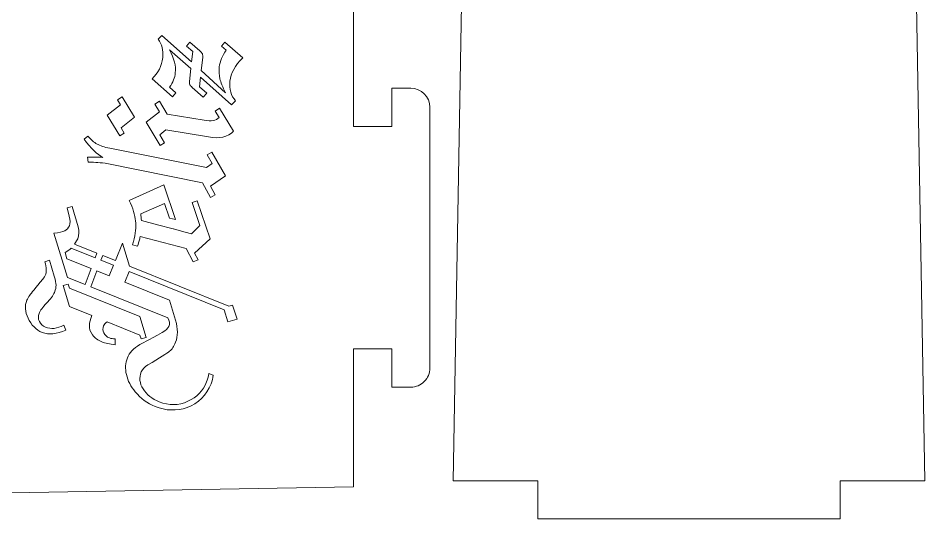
# Model space of a CAD drawing. Header units: millimetres. Extents: x -354 to 354, y -354 to 354.
# Drawn here: x 206.5 to 349, y -353.5 to -274.8 of the extents above; entities that cross this region are included whole.
import ezdxf

# ---------------------------------------------------------------- set-up
doc = ezdxf.new("R2010")
doc.units = ezdxf.units.MM
doc.header["$MEASUREMENT"] = 0
doc.layers.add('Camada 1', color=7, linetype='Continuous')

msp = doc.modelspace()

# ---------------------------------------------------------------- linework, layer by layer
at = {"layer": 'Camada 1', "color": 250, "lineweight": 20}
for points, knots in [([(349.0378, -347.5092), (349.0378, -347.5092), (345.7212, -158.7841), (345.7212, -158.7841), (345.7212, -158.7841), (345.7212, -158.7841), (335.7212, -158.7841), (335.7212, -158.7841), (335.7212, -158.7841), (335.7212, -158.7841), (335.7212, -151.9841), (335.7212, -151.9841), (335.7212, -151.9841), (335.7212, -151.9841), (341.6676, -151.9841), (341.6676, -151.9841), (341.6676, -151.9841), (341.267, -149.0064), (338.7257, -146.7842), (335.7212, -146.7842), (335.7212, -146.7842), (335.7212, -146.7842), (288.1918, -146.7842), (288.1918, -146.7842), (288.1918, -146.7842), (285.1873, -146.7842), (282.646, -149.0064), (282.2454, -151.9841), (282.2454, -151.9841), (282.2454, -151.9841), (288.1918, -151.9841), (288.1918, -151.9841), (288.1918, -151.9841), (288.1918, -151.9841), (288.1918, -158.7841), (288.1918, -158.7841), (288.1918, -158.7841), (288.1918, -158.7841), (278.1919, -158.7841), (278.1919, -158.7841), (278.1919, -158.7841), (278.1919, -158.7841), (274.8753, -347.5092), (274.8753, -347.5092), (274.8753, -347.5092), (274.8753, -347.5092), (288.1918, -347.5092), (288.1918, -347.5092), (288.1918, -347.5092), (288.1918, -347.5092), (288.1918, -353.5092), (288.1918, -353.5092), (288.1918, -353.5092), (288.1918, -353.5092), (335.7212, -353.5092), (335.7212, -353.5092), (335.7212, -353.5092), (335.7212, -353.5092), (335.7212, -347.5092), (335.7212, -347.5092), (335.7212, -347.5092), (335.7212, -347.5092), (349.0378, -347.5092), (349.0378, -347.5092)], [0, 0, 0, 0, 0.05882353, 0.05882353, 0.05882353, 0.05882353, 0.11764706, 0.11764706, 0.11764706, 0.11764706, 0.17647059, 0.17647059, 0.17647059, 0.17647059, 0.23529412, 0.23529412, 0.23529412, 0.23529412, 0.29411765, 0.29411765, 0.29411765, 0.29411765, 0.35294118, 0.35294118, 0.35294118, 0.35294118, 0.41176471, 0.41176471, 0.41176471, 0.41176471, 0.47058824, 0.47058824, 0.47058824, 0.47058824, 0.52941176, 0.52941176, 0.52941176, 0.52941176, 0.58823529, 0.58823529, 0.58823529, 0.58823529, 0.64705882, 0.64705882, 0.64705882, 0.64705882, 0.70588235, 0.70588235, 0.70588235, 0.70588235, 0.76470588, 0.76470588, 0.76470588, 0.76470588, 0.82352941, 0.82352941, 0.82352941, 0.82352941, 0.88235294, 0.88235294, 0.88235294, 0.88235294, 1, 1, 1, 1]), ([(259.2077, -180.953), (259.2077, -180.953), (70.4419, -177.6357), (70.4419, -177.6357), (70.4419, -177.6357), (70.4419, -177.6357), (70.4419, -202.6357), (70.4419, -202.6357), (70.4419, -202.6357), (70.4419, -202.6357), (64.4419, -202.6357), (64.4419, -202.6357), (64.4419, -202.6357), (64.4419, -202.6357), (64.4419, -237.6357), (64.4419, -237.6357), (64.4419, -237.6357), (64.4419, -237.6357), (70.4419, -237.6357), (70.4419, -237.6357), (70.4419, -237.6357), (70.4419, -237.6357), (70.4419, -291.7999), (70.4419, -291.7999), (70.4419, -291.7999), (70.4419, -291.7999), (64.4419, -291.7999), (64.4419, -291.7999), (64.4419, -291.7999), (64.4419, -291.7999), (64.4419, -326.7999), (64.4419, -326.7999), (64.4419, -326.7999), (64.4419, -326.7999), (70.4419, -326.7999), (70.4419, -326.7999), (70.4419, -326.7999), (70.4419, -326.7999), (70.4419, -351.7999), (70.4419, -351.7999), (70.4419, -351.7999), (70.4419, -351.7999), (259.2077, -348.4826), (259.2077, -348.4826), (259.2077, -348.4826), (259.2077, -348.4826), (259.2077, -326.7999), (259.2077, -326.7999), (259.2077, -326.7999), (259.2077, -326.7999), (265.2077, -326.7999), (265.2077, -326.7999), (265.2077, -326.7999), (265.2077, -326.7999), (265.2077, -332.7999), (265.2077, -332.7999), (265.2077, -332.7999), (265.2077, -332.7999), (268.2077, -332.7999), (268.2077, -332.7999), (268.2077, -332.7999), (269.0033, -332.7999), (269.7664, -332.4838), (270.329, -331.9212), (270.329, -331.9212), (270.8916, -331.3586), (271.2077, -330.5955), (271.2077, -329.7999), (271.2077, -329.7999), (271.2077, -329.7999), (271.2077, -288.7999), (271.2077, -288.7999), (271.2077, -288.7999), (271.2077, -287.143), (269.8645, -285.7999), (268.2077, -285.7999), (268.2077, -285.7999), (268.2077, -285.7999), (265.2077, -285.7999), (265.2077, -285.7999), (265.2077, -285.7999), (265.2077, -285.7999), (265.2077, -291.7999), (265.2077, -291.7999), (265.2077, -291.7999), (265.2077, -291.7999), (259.2077, -291.7999), (259.2077, -291.7999), (259.2077, -291.7999), (259.2077, -291.7999), (259.2077, -237.6357), (259.2077, -237.6357), (259.2077, -237.6357), (259.2077, -237.6357), (265.9077, -237.6357), (265.9077, -237.6357), (265.9077, -237.6357), (265.9077, -237.6357), (265.9077, -243.6357), (265.9077, -243.6357), (265.9077, -243.6357), (265.9077, -243.6357), (268.2077, -243.6357), (268.2077, -243.6357), (268.2077, -243.6357), (269.0033, -243.6357), (269.7664, -243.3197), (270.329, -242.7571), (270.329, -242.7571), (270.8916, -242.1945), (271.2077, -241.4314), (271.2077, -240.6357), (271.2077, -240.6357), (271.2077, -240.6357), (271.2077, -199.6357), (271.2077, -199.6357), (271.2077, -199.6357), (271.2077, -197.9789), (269.8645, -196.6358), (268.2077, -196.6357), (268.2077, -196.6357), (268.2077, -196.6357), (265.9077, -196.6357), (265.9077, -196.6357), (265.9077, -196.6357), (265.9077, -196.6357), (265.9077, -202.6357), (265.9077, -202.6357), (265.9077, -202.6357), (265.9077, -202.6357), (259.2077, -202.6357), (259.2077, -202.6357), (259.2077, -202.6357), (259.2077, -202.6357), (259.2077, -180.953), (259.2077, -180.953)], [0, 0, 0, 0, 0.02857143, 0.02857143, 0.02857143, 0.02857143, 0.05714286, 0.05714286, 0.05714286, 0.05714286, 0.08571429, 0.08571429, 0.08571429, 0.08571429, 0.11428571, 0.11428571, 0.11428571, 0.11428571, 0.14285714, 0.14285714, 0.14285714, 0.14285714, 0.17142857, 0.17142857, 0.17142857, 0.17142857, 0.2, 0.2, 0.2, 0.2, 0.22857143, 0.22857143, 0.22857143, 0.22857143, 0.25714286, 0.25714286, 0.25714286, 0.25714286, 0.28571429, 0.28571429, 0.28571429, 0.28571429, 0.31428571, 0.31428571, 0.31428571, 0.31428571, 0.34285714, 0.34285714, 0.34285714, 0.34285714, 0.37142857, 0.37142857, 0.37142857, 0.37142857, 0.4, 0.4, 0.4, 0.4, 0.42857143, 0.42857143, 0.42857143, 0.42857143, 0.45714286, 0.45714286, 0.45714286, 0.45714286, 0.48571429, 0.48571429, 0.48571429, 0.48571429, 0.51428571, 0.51428571, 0.51428571, 0.51428571, 0.54285714, 0.54285714, 0.54285714, 0.54285714, 0.57142857, 0.57142857, 0.57142857, 0.57142857, 0.6, 0.6, 0.6, 0.6, 0.62857143, 0.62857143, 0.62857143, 0.62857143, 0.65714286, 0.65714286, 0.65714286, 0.65714286, 0.68571429, 0.68571429, 0.68571429, 0.68571429, 0.71428571, 0.71428571, 0.71428571, 0.71428571, 0.74285714, 0.74285714, 0.74285714, 0.74285714, 0.77142857, 0.77142857, 0.77142857, 0.77142857, 0.8, 0.8, 0.8, 0.8, 0.82857143, 0.82857143, 0.82857143, 0.82857143, 0.85714286, 0.85714286, 0.85714286, 0.85714286, 0.88571429, 0.88571429, 0.88571429, 0.88571429, 0.91428571, 0.91428571, 0.91428571, 0.91428571, 0.94285714, 0.94285714, 0.94285714, 0.94285714, 1, 1, 1, 1]), ([(232.9482, -279.2048), (232.9482, -279.2048), (233.4814, -278.5878), (233.4814, -278.5878), (233.4814, -278.5878), (233.4814, -278.5878), (235.0231, -279.9295), (235.0231, -279.9295), (235.0231, -279.9295), (235.2329, -280.1234), (235.3686, -280.2917), (235.4315, -280.4227), (235.4315, -280.4227), (235.4937, -280.5594), (235.51, -280.7385), (235.4856, -280.9665), (235.4856, -280.9665), (235.4856, -280.9665), (235.2641, -283.0361), (235.2641, -283.0361), (235.2641, -283.0361), (235.2641, -283.0361), (239.063, -286.5472), (239.063, -286.5472), (239.063, -286.5472), (238.6184, -285.6185), (238.3258, -284.8717), (238.191, -284.3073), (238.191, -284.3073), (238.0569, -283.7371), (238.0227, -283.1185), (238.0934, -282.4578), (238.0934, -282.4578), (238.1873, -281.5809), (238.5473, -280.703), (239.1723, -279.8356), (239.1723, -279.8356), (239.1723, -279.8356), (238.4477, -279.2022), (238.4477, -279.2022), (238.4477, -279.2022), (238.4477, -279.2022), (238.9828, -278.5676), (238.9828, -278.5676), (238.9828, -278.5676), (238.9828, -278.5676), (241.7723, -281.0127), (241.7723, -281.0127), (241.7723, -281.0127), (240.5625, -282.2609), (239.8993, -283.485), (239.7711, -284.6834), (239.7711, -284.6834), (239.6346, -285.9579), (239.9322, -286.9891), (240.6639, -287.777), (240.6639, -287.777), (240.6639, -287.777), (240.0217, -288.4178), (240.0217, -288.4178), (240.0217, -288.4178), (240.0217, -288.4178), (235.1558, -284.0475), (235.1558, -284.0475), (235.1558, -284.0475), (235.1558, -284.0475), (234.9888, -285.6084), (234.9888, -285.6084), (234.9888, -285.6084), (234.9888, -285.6084), (236.1309, -286.5941), (236.1309, -286.5941), (236.1309, -286.5941), (236.1309, -286.5941), (235.5777, -287.2326), (235.5777, -287.2326), (235.5777, -287.2326), (235.5777, -287.2326), (233.8502, -285.6935), (233.8502, -285.6935), (233.8502, -285.6935), (233.6274, -285.5101), (233.4891, -285.3651), (233.4472, -285.2602), (233.4472, -285.2602), (233.3987, -285.1603), (233.3883, -284.9818), (233.4152, -284.7304), (233.4152, -284.7304), (233.4152, -284.7304), (233.6317, -282.7076), (233.6317, -282.7076), (233.6317, -282.7076), (233.6317, -282.7076), (230.2552, -279.7799), (230.2552, -279.7799), (230.2552, -279.7799), (230.9872, -281.1177), (231.2953, -282.3275), (231.1808, -283.3974), (231.1808, -283.3974), (231.1025, -284.1281), (230.803, -284.8825), (230.2822, -285.6605), (230.2822, -285.6605), (230.2822, -285.6605), (231.283, -286.5304), (231.283, -286.5304), (231.283, -286.5304), (231.283, -286.5304), (230.7323, -287.1456), (230.7323, -287.1456), (230.7323, -287.1456), (230.7323, -287.1456), (227.516, -284.3237), (227.516, -284.3237), (227.516, -284.3237), (228.5005, -283.412), (229.0622, -282.3072), (229.2018, -281.0035), (229.2018, -281.0035), (229.3288, -279.8167), (229.0893, -278.8508), (228.4772, -278.1054), (228.4772, -278.1054), (228.4772, -278.1054), (229.0442, -277.5038), (229.0442, -277.5038), (229.0442, -277.5038), (229.0442, -277.5038), (233.7418, -281.6787), (233.7418, -281.6787), (233.7418, -281.6787), (233.7418, -281.6787), (233.9158, -280.0535), (233.9158, -280.0535), (233.9158, -280.0535), (233.9158, -280.0535), (232.9482, -279.2048), (232.9482, -279.2048)], [0, 0, 0, 0, 0.02777778, 0.02777778, 0.02777778, 0.02777778, 0.05555556, 0.05555556, 0.05555556, 0.05555556, 0.08333333, 0.08333333, 0.08333333, 0.08333333, 0.11111111, 0.11111111, 0.11111111, 0.11111111, 0.13888889, 0.13888889, 0.13888889, 0.13888889, 0.16666667, 0.16666667, 0.16666667, 0.16666667, 0.19444444, 0.19444444, 0.19444444, 0.19444444, 0.22222222, 0.22222222, 0.22222222, 0.22222222, 0.25, 0.25, 0.25, 0.25, 0.27777778, 0.27777778, 0.27777778, 0.27777778, 0.30555556, 0.30555556, 0.30555556, 0.30555556, 0.33333333, 0.33333333, 0.33333333, 0.33333333, 0.36111111, 0.36111111, 0.36111111, 0.36111111, 0.38888889, 0.38888889, 0.38888889, 0.38888889, 0.41666667, 0.41666667, 0.41666667, 0.41666667, 0.44444444, 0.44444444, 0.44444444, 0.44444444, 0.47222222, 0.47222222, 0.47222222, 0.47222222, 0.5, 0.5, 0.5, 0.5, 0.52777778, 0.52777778, 0.52777778, 0.52777778, 0.55555556, 0.55555556, 0.55555556, 0.55555556, 0.58333333, 0.58333333, 0.58333333, 0.58333333, 0.61111111, 0.61111111, 0.61111111, 0.61111111, 0.63888889, 0.63888889, 0.63888889, 0.63888889, 0.66666667, 0.66666667, 0.66666667, 0.66666667, 0.69444444, 0.69444444, 0.69444444, 0.69444444, 0.72222222, 0.72222222, 0.72222222, 0.72222222, 0.75, 0.75, 0.75, 0.75, 0.77777778, 0.77777778, 0.77777778, 0.77777778, 0.80555556, 0.80555556, 0.80555556, 0.80555556, 0.83333333, 0.83333333, 0.83333333, 0.83333333, 0.86111111, 0.86111111, 0.86111111, 0.86111111, 0.88888889, 0.88888889, 0.88888889, 0.88888889, 0.91666667, 0.91666667, 0.91666667, 0.91666667, 0.94444444, 0.94444444, 0.94444444, 0.94444444, 1, 1, 1, 1]), ([(220.4766, -290.061), (220.4766, -290.061), (222.5755, -288.4066), (222.5755, -288.4066), (222.5755, -288.4066), (222.5755, -288.4066), (222.0932, -287.6273), (222.0932, -287.6273), (222.0932, -287.6273), (222.0932, -287.6273), (222.7999, -287.1863), (222.7999, -287.1863), (222.7999, -287.1863), (222.7999, -287.1863), (224.7628, -290.3511), (224.7628, -290.3511), (224.7628, -290.3511), (224.7628, -290.3511), (222.6407, -292.0374), (222.6407, -292.0374), (222.6407, -292.0374), (222.6407, -292.0374), (223.1462, -292.8563), (223.1462, -292.8563), (223.1462, -292.8563), (223.1462, -292.8563), (222.4452, -293.2982), (222.4452, -293.2982), (222.4452, -293.2982), (222.4452, -293.2982), (220.4766, -290.061), (220.4766, -290.061)], [0, 0, 0, 0, 0.11111111, 0.11111111, 0.11111111, 0.11111111, 0.22222222, 0.22222222, 0.22222222, 0.22222222, 0.33333333, 0.33333333, 0.33333333, 0.33333333, 0.44444444, 0.44444444, 0.44444444, 0.44444444, 0.55555556, 0.55555556, 0.55555556, 0.55555556, 0.66666667, 0.66666667, 0.66666667, 0.66666667, 0.77777778, 0.77777778, 0.77777778, 0.77777778, 1, 1, 1, 1]), ([(235.6978, -290.8544), (236.8322, -291.0226), (237.6193, -290.8816), (238.0593, -290.4313), (238.0593, -290.4313), (238.0593, -290.4313), (237.4288, -289.4002), (237.4288, -289.4002), (237.4288, -289.4002), (237.4288, -289.4002), (238.1355, -288.9593), (238.1355, -288.9593), (238.1355, -288.9593), (238.1355, -288.9593), (240.3506, -292.5723), (240.3506, -292.5723), (240.3506, -292.5723), (239.4377, -293.4912), (238.1107, -293.7913), (236.3755, -293.4737), (236.3755, -293.4737), (236.3755, -293.4737), (229.6972, -292.3433), (229.6972, -292.3433), (229.6972, -292.3433), (229.6972, -292.3433), (228.7479, -293.1248), (228.7479, -293.1248), (228.7479, -293.1248), (228.7479, -293.1248), (229.4968, -294.3726), (229.4968, -294.3726), (229.4968, -294.3726), (229.4968, -294.3726), (228.793, -294.7962), (228.793, -294.7962), (228.793, -294.7962), (228.793, -294.7962), (226.5809, -291.1658), (226.5809, -291.1658), (226.5809, -291.1658), (226.5809, -291.1658), (228.6943, -289.496), (228.6943, -289.496), (228.6943, -289.496), (228.6943, -289.496), (227.9743, -288.2888), (227.9743, -288.2888), (227.9743, -288.2888), (227.9743, -288.2888), (228.6723, -287.8643), (228.6723, -287.8643), (228.6723, -287.8643), (228.6723, -287.8643), (229.9238, -289.877), (229.9238, -289.877), (229.9238, -289.877), (229.9238, -289.877), (235.6978, -290.8544), (235.6978, -290.8544)], [0, 0, 0, 0, 0.0625, 0.0625, 0.0625, 0.0625, 0.125, 0.125, 0.125, 0.125, 0.1875, 0.1875, 0.1875, 0.1875, 0.25, 0.25, 0.25, 0.25, 0.3125, 0.3125, 0.3125, 0.3125, 0.375, 0.375, 0.375, 0.375, 0.4375, 0.4375, 0.4375, 0.4375, 0.5, 0.5, 0.5, 0.5, 0.5625, 0.5625, 0.5625, 0.5625, 0.625, 0.625, 0.625, 0.625, 0.6875, 0.6875, 0.6875, 0.6875, 0.75, 0.75, 0.75, 0.75, 0.8125, 0.8125, 0.8125, 0.8125, 0.875, 0.875, 0.875, 0.875, 1, 1, 1, 1]), ([(218.8823, -294.5847), (219.3571, -294.8481), (220.0269, -295.0667), (220.8858, -295.2392), (220.8858, -295.2392), (220.8858, -295.2392), (236.0635, -298.2888), (236.0635, -298.2888), (236.0635, -298.2888), (236.0635, -298.2888), (236.9877, -297.6289), (236.9877, -297.6289), (236.9877, -297.6289), (236.9877, -297.6289), (236.1691, -296.271), (236.1691, -296.271), (236.1691, -296.271), (236.1691, -296.271), (236.9028, -295.8727), (236.9028, -295.8727), (236.9028, -295.8727), (236.9028, -295.8727), (239.0512, -299.5968), (239.0512, -299.5968), (239.0512, -299.5968), (239.0512, -299.5968), (236.7286, -301.1871), (236.7286, -301.1871), (236.7286, -301.1871), (236.7286, -301.1871), (237.4711, -302.5657), (237.4711, -302.5657), (237.4711, -302.5657), (237.4711, -302.5657), (236.7224, -302.979), (236.7224, -302.979), (236.7224, -302.979), (236.7224, -302.979), (235.4445, -300.6832), (235.4445, -300.6832), (235.4445, -300.6832), (235.4445, -300.6832), (220.1457, -297.6093), (220.1457, -297.6093), (220.1457, -297.6093), (219.0573, -297.4745), (218.1637, -297.4149), (217.4522, -297.434), (217.4522, -297.434), (217.4522, -297.434), (217.3826, -296.6463), (217.3826, -296.6463), (217.3826, -296.6463), (218.1621, -296.617), (218.9693, -296.6293), (219.8052, -296.6773), (219.8052, -296.6773), (218.8682, -296.2071), (217.8843, -295.2538), (216.8489, -293.8104), (216.8489, -293.8104), (216.8489, -293.8104), (217.4363, -293.3347), (217.4363, -293.3347), (217.4363, -293.3347), (217.9166, -293.899), (218.4029, -294.3145), (218.8823, -294.5847)], [0, 0, 0, 0, 0.05555556, 0.05555556, 0.05555556, 0.05555556, 0.11111111, 0.11111111, 0.11111111, 0.11111111, 0.16666667, 0.16666667, 0.16666667, 0.16666667, 0.22222222, 0.22222222, 0.22222222, 0.22222222, 0.27777778, 0.27777778, 0.27777778, 0.27777778, 0.33333333, 0.33333333, 0.33333333, 0.33333333, 0.38888889, 0.38888889, 0.38888889, 0.38888889, 0.44444444, 0.44444444, 0.44444444, 0.44444444, 0.5, 0.5, 0.5, 0.5, 0.55555556, 0.55555556, 0.55555556, 0.55555556, 0.61111111, 0.61111111, 0.61111111, 0.61111111, 0.66666667, 0.66666667, 0.66666667, 0.66666667, 0.72222222, 0.72222222, 0.72222222, 0.72222222, 0.77777778, 0.77777778, 0.77777778, 0.77777778, 0.83333333, 0.83333333, 0.83333333, 0.83333333, 0.88888889, 0.88888889, 0.88888889, 0.88888889, 1, 1, 1, 1]), ([(224.9356, -306.6795), (224.8439, -305.7425), (224.5102, -304.6622), (223.9433, -303.4532), (223.9433, -303.4532), (223.9433, -303.4532), (229.3843, -301.0172), (229.3843, -301.0172), (229.3843, -301.0172), (229.3843, -301.0172), (231.2036, -306.4225), (231.2036, -306.4225), (231.2036, -306.4225), (231.2036, -306.4225), (230.2898, -306.2504), (230.2898, -306.2504), (230.2898, -306.2504), (230.2898, -306.2504), (229.4688, -303.905), (229.4688, -303.905), (229.4688, -303.905), (229.4688, -303.905), (225.7507, -305.5577), (225.7507, -305.5577), (225.7507, -305.5577), (225.7957, -305.892), (225.8263, -306.2348), (225.8509, -306.6002), (225.8509, -306.6002), (225.8509, -306.6002), (228.3654, -307.2682), (228.3654, -307.2682), (228.3654, -307.2682), (228.3654, -307.2682), (230.8309, -307.9232), (230.8309, -307.9232), (230.8309, -307.9232), (230.8309, -307.9232), (230.88, -307.9362), (230.88, -307.9362), (230.88, -307.9362), (230.88, -307.9362), (231.7949, -308.1792), (231.7949, -308.1792), (231.7949, -308.1792), (231.7949, -308.1792), (232.7524, -308.4336), (232.7524, -308.4336), (232.7524, -308.4336), (232.7524, -308.4336), (233.7099, -308.688), (233.7099, -308.688), (233.7099, -308.688), (233.7099, -308.688), (235.057, -307.3728), (235.057, -307.3728), (235.057, -307.3728), (235.057, -307.3728), (233.8504, -303.7854), (233.8504, -303.7854), (233.8504, -303.7854), (233.8504, -303.7854), (234.6345, -303.5131), (234.6345, -303.5131), (234.6345, -303.5131), (234.6345, -303.5131), (236.6364, -309.4654), (236.6364, -309.4654), (236.6364, -309.4654), (236.6364, -309.4654), (234.2074, -311.7159), (234.2074, -311.7159), (234.2074, -311.7159), (234.2074, -311.7159), (234.761, -312.7693), (234.761, -312.7693), (234.761, -312.7693), (234.761, -312.7693), (233.9974, -313.1018), (233.9974, -313.1018), (233.9974, -313.1018), (233.9974, -313.1018), (232.8883, -311.0248), (232.8883, -311.0248), (232.8883, -311.0248), (232.8883, -311.0248), (225.6658, -309.1061), (225.6658, -309.1061), (225.6658, -309.1061), (225.6033, -309.3876), (225.5501, -309.6107), (225.5063, -309.7755), (225.5063, -309.7755), (225.458, -309.9574), (225.3639, -310.2426), (225.2241, -310.6313), (225.2241, -310.6313), (225.2241, -310.6313), (224.44, -310.423), (224.44, -310.423), (224.44, -310.423), (224.5223, -310.159), (224.5733, -309.99), (224.5944, -309.9105), (224.5944, -309.9105), (224.916, -308.7001), (225.0316, -307.6236), (224.9356, -306.6795)], [0, 0, 0, 0, 0.03571429, 0.03571429, 0.03571429, 0.03571429, 0.07142857, 0.07142857, 0.07142857, 0.07142857, 0.10714286, 0.10714286, 0.10714286, 0.10714286, 0.14285714, 0.14285714, 0.14285714, 0.14285714, 0.17857143, 0.17857143, 0.17857143, 0.17857143, 0.21428571, 0.21428571, 0.21428571, 0.21428571, 0.25, 0.25, 0.25, 0.25, 0.28571429, 0.28571429, 0.28571429, 0.28571429, 0.32142857, 0.32142857, 0.32142857, 0.32142857, 0.35714286, 0.35714286, 0.35714286, 0.35714286, 0.39285714, 0.39285714, 0.39285714, 0.39285714, 0.42857143, 0.42857143, 0.42857143, 0.42857143, 0.46428571, 0.46428571, 0.46428571, 0.46428571, 0.5, 0.5, 0.5, 0.5, 0.53571429, 0.53571429, 0.53571429, 0.53571429, 0.57142857, 0.57142857, 0.57142857, 0.57142857, 0.60714286, 0.60714286, 0.60714286, 0.60714286, 0.64285714, 0.64285714, 0.64285714, 0.64285714, 0.67857143, 0.67857143, 0.67857143, 0.67857143, 0.71428571, 0.71428571, 0.71428571, 0.71428571, 0.75, 0.75, 0.75, 0.75, 0.78571429, 0.78571429, 0.78571429, 0.78571429, 0.82142857, 0.82142857, 0.82142857, 0.82142857, 0.85714286, 0.85714286, 0.85714286, 0.85714286, 0.89285714, 0.89285714, 0.89285714, 0.89285714, 0.92857143, 0.92857143, 0.92857143, 0.92857143, 1, 1, 1, 1]), ([(212.0975, -308.6043), (212.8827, -308.5278), (213.4421, -308.3983), (213.7897, -308.2278), (213.7897, -308.2278), (214.1298, -308.0605), (214.3795, -307.7872), (214.5289, -307.4164), (214.5289, -307.4164), (214.6718, -307.062), (214.6611, -306.5694), (214.5044, -305.9358), (214.5044, -305.9358), (214.5044, -305.9358), (214.1587, -304.5919), (214.1587, -304.5919), (214.1587, -304.5919), (214.1587, -304.5919), (214.9661, -304.3976), (214.9661, -304.3976), (214.9661, -304.3976), (214.9661, -304.3976), (215.8898, -307.61), (215.8898, -307.61), (215.8898, -307.61), (216.0857, -308.2721), (216.0666, -308.8857), (215.8336, -309.4637), (215.8336, -309.4637), (215.7523, -309.6655), (215.5823, -309.9457), (215.3313, -310.3009), (215.3313, -310.3009), (215.3313, -310.3009), (218.8477, -311.7184), (218.8477, -311.7184), (218.8477, -311.7184), (218.8477, -311.7184), (218.562, -312.4781), (218.562, -312.4781), (218.562, -312.4781), (218.562, -312.4781), (214.8207, -310.9699), (214.8207, -310.9699), (214.8207, -310.9699), (214.5111, -311.2192), (214.1938, -311.44), (213.8691, -311.6323), (213.8691, -311.6323), (213.8691, -311.6323), (214.148, -312.6387), (214.148, -312.6387), (214.148, -312.6387), (214.148, -312.6387), (217.9285, -314.1626), (217.9285, -314.1626), (217.9285, -314.1626), (217.9285, -314.1626), (216.9845, -316.6728), (216.9845, -316.6728), (216.9845, -316.6728), (216.9845, -316.6728), (214.2472, -315.5694), (214.2472, -315.5694), (214.2472, -315.5694), (214.2472, -315.5694), (212.0975, -308.6043), (212.0975, -308.6043)], [0, 0, 0, 0, 0.05555556, 0.05555556, 0.05555556, 0.05555556, 0.11111111, 0.11111111, 0.11111111, 0.11111111, 0.16666667, 0.16666667, 0.16666667, 0.16666667, 0.22222222, 0.22222222, 0.22222222, 0.22222222, 0.27777778, 0.27777778, 0.27777778, 0.27777778, 0.33333333, 0.33333333, 0.33333333, 0.33333333, 0.38888889, 0.38888889, 0.38888889, 0.38888889, 0.44444444, 0.44444444, 0.44444444, 0.44444444, 0.5, 0.5, 0.5, 0.5, 0.55555556, 0.55555556, 0.55555556, 0.55555556, 0.61111111, 0.61111111, 0.61111111, 0.61111111, 0.66666667, 0.66666667, 0.66666667, 0.66666667, 0.72222222, 0.72222222, 0.72222222, 0.72222222, 0.77777778, 0.77777778, 0.77777778, 0.77777778, 0.83333333, 0.83333333, 0.83333333, 0.83333333, 0.88888889, 0.88888889, 0.88888889, 0.88888889, 1, 1, 1, 1]), ([(223.9693, -313.7829), (223.9693, -313.7829), (239.5928, -320.0808), (239.5928, -320.0808), (239.5928, -320.0808), (239.5928, -320.0808), (240.1763, -319.9231), (240.1763, -319.9231), (240.1763, -319.9231), (240.1763, -319.9231), (240.891, -322.113), (240.891, -322.113), (240.891, -322.113), (240.891, -322.113), (239.4355, -322.5469), (239.4355, -322.5469), (239.4355, -322.5469), (239.4355, -322.5469), (238.8423, -320.6532), (238.8423, -320.6532), (238.8423, -320.6532), (238.8423, -320.6532), (223.9058, -314.6322), (223.9058, -314.6322), (223.9058, -314.6322), (223.9058, -314.6322), (223.2332, -316.3009), (223.2332, -316.3009), (223.2332, -316.3009), (223.2332, -316.3009), (230.246, -319.1279), (230.246, -319.1279), (230.246, -319.1279), (230.246, -319.1279), (231.2104, -322.2869), (231.2104, -322.2869), (231.2104, -322.2869), (231.6119, -323.6025), (231.6154, -324.7576), (231.2175, -325.7447), (231.2175, -325.7447), (230.9538, -326.3991), (230.6413, -326.8754), (230.2748, -327.1714), (230.2748, -327.1714), (229.9082, -327.4673), (228.7577, -328.1826), (226.8364, -329.3163), (226.8364, -329.3163), (226.3454, -329.6065), (226.0135, -329.9735), (225.8332, -330.4208), (225.8332, -330.4208), (225.4683, -331.326), (225.5577, -332.2052), (226.1014, -333.0582), (226.1014, -333.0582), (226.6841, -333.9715), (227.5252, -334.6529), (228.6267, -335.0969), (228.6267, -335.0969), (230.1646, -335.7168), (231.6768, -335.6924), (233.1559, -335.0271), (233.1559, -335.0271), (234.5441, -334.3822), (235.5252, -333.3641), (236.0879, -331.968), (236.0879, -331.968), (236.2352, -331.6026), (236.3609, -331.1652), (236.467, -330.6501), (236.467, -330.6501), (236.467, -330.6501), (237.1541, -330.9271), (237.1541, -330.9271), (237.1541, -330.9271), (237.0873, -331.4073), (236.9704, -331.8546), (236.8033, -332.269), (236.8033, -332.269), (236.0604, -334.1122), (234.7992, -335.3535), (233.0178, -335.9984), (233.0178, -335.9984), (231.3949, -336.5804), (229.7234, -336.5279), (227.9948, -335.8311), (227.9948, -335.8311), (226.7624, -335.3343), (225.725, -334.5738), (224.8859, -333.5573), (224.8859, -333.5573), (224.1785, -332.7015), (223.7148, -331.7919), (223.4901, -330.8392), (223.4901, -330.8392), (223.2733, -329.8833), (223.3215, -329.0088), (223.6402, -328.2181), (223.6402, -328.2181), (223.9611, -327.422), (224.6116, -326.7206), (225.5816, -326.1226), (225.5816, -326.1226), (225.7654, -326.0129), (226.9506, -325.3686), (229.1374, -324.1899), (229.1374, -324.1899), (229.6983, -323.8835), (230.0376, -323.5764), (230.1629, -323.2656), (230.1629, -323.2656), (230.3388, -322.8294), (230.2952, -322.3871), (230.0289, -321.9311), (230.0289, -321.9311), (230.0289, -321.9311), (217.9122, -317.0468), (217.9122, -317.0468), (217.9122, -317.0468), (217.9122, -317.0468), (218.8562, -314.5366), (218.8562, -314.5366), (218.8562, -314.5366), (218.8562, -314.5366), (220.7792, -315.3117), (220.7792, -315.3117), (220.7792, -315.3117), (220.7792, -315.3117), (221.4518, -313.643), (221.4518, -313.643), (221.4518, -313.643), (221.4518, -313.643), (219.4897, -312.8521), (219.4897, -312.8521), (219.4897, -312.8521), (219.4897, -312.8521), (219.7754, -312.0923), (219.7754, -312.0923), (219.7754, -312.0923), (219.7754, -312.0923), (221.7552, -312.8904), (221.7552, -312.8904), (221.7552, -312.8904), (221.7552, -312.8904), (222.8565, -310.1583), (222.8565, -310.1583), (222.8565, -310.1583), (222.8565, -310.1583), (223.9693, -313.7829), (223.9693, -313.7829)], [0, 0, 0, 0, 0.02564103, 0.02564103, 0.02564103, 0.02564103, 0.05128205, 0.05128205, 0.05128205, 0.05128205, 0.07692308, 0.07692308, 0.07692308, 0.07692308, 0.1025641, 0.1025641, 0.1025641, 0.1025641, 0.12820513, 0.12820513, 0.12820513, 0.12820513, 0.15384615, 0.15384615, 0.15384615, 0.15384615, 0.17948718, 0.17948718, 0.17948718, 0.17948718, 0.20512821, 0.20512821, 0.20512821, 0.20512821, 0.23076923, 0.23076923, 0.23076923, 0.23076923, 0.25641026, 0.25641026, 0.25641026, 0.25641026, 0.28205128, 0.28205128, 0.28205128, 0.28205128, 0.30769231, 0.30769231, 0.30769231, 0.30769231, 0.33333333, 0.33333333, 0.33333333, 0.33333333, 0.35897436, 0.35897436, 0.35897436, 0.35897436, 0.38461538, 0.38461538, 0.38461538, 0.38461538, 0.41025641, 0.41025641, 0.41025641, 0.41025641, 0.43589744, 0.43589744, 0.43589744, 0.43589744, 0.46153846, 0.46153846, 0.46153846, 0.46153846, 0.48717949, 0.48717949, 0.48717949, 0.48717949, 0.51282051, 0.51282051, 0.51282051, 0.51282051, 0.53846154, 0.53846154, 0.53846154, 0.53846154, 0.56410256, 0.56410256, 0.56410256, 0.56410256, 0.58974359, 0.58974359, 0.58974359, 0.58974359, 0.61538462, 0.61538462, 0.61538462, 0.61538462, 0.64102564, 0.64102564, 0.64102564, 0.64102564, 0.66666667, 0.66666667, 0.66666667, 0.66666667, 0.69230769, 0.69230769, 0.69230769, 0.69230769, 0.71794872, 0.71794872, 0.71794872, 0.71794872, 0.74358974, 0.74358974, 0.74358974, 0.74358974, 0.76923077, 0.76923077, 0.76923077, 0.76923077, 0.79487179, 0.79487179, 0.79487179, 0.79487179, 0.82051282, 0.82051282, 0.82051282, 0.82051282, 0.84615385, 0.84615385, 0.84615385, 0.84615385, 0.87179487, 0.87179487, 0.87179487, 0.87179487, 0.8974359, 0.8974359, 0.8974359, 0.8974359, 0.92307692, 0.92307692, 0.92307692, 0.92307692, 0.94871795, 0.94871795, 0.94871795, 0.94871795, 1, 1, 1, 1]), ([(208.3047, -318.3278), (208.5096, -318.0554), (209.1942, -317.222), (210.34, -315.8264), (210.34, -315.8264), (210.5437, -315.5726), (210.6753, -315.372), (210.7346, -315.2247), (210.7346, -315.2247), (210.9457, -314.7013), (210.9225, -313.9882), (210.6672, -313.0802), (210.6672, -313.0802), (210.6672, -313.0802), (211.3776, -312.8278), (211.3776, -312.8278), (211.3776, -312.8278), (211.3776, -312.8278), (212.1341, -315.3388), (212.1341, -315.3388), (212.1341, -315.3388), (212.3299, -316.001), (212.4269, -316.4838), (212.4349, -316.7786), (212.4349, -316.7786), (212.4352, -317.0767), (212.3468, -317.4532), (212.1666, -317.9003), (212.1666, -317.9003), (211.9599, -318.4129), (211.5468, -318.9817), (210.9271, -319.6068), (210.9271, -319.6068), (210.3402, -320.2133), (209.9491, -320.7593), (209.7578, -321.2338), (209.7578, -321.2338), (209.5929, -321.6427), (209.6049, -322.0533), (209.7993, -322.4676), (209.7993, -322.4676), (209.9914, -322.8873), (210.3138, -323.1885), (210.7609, -323.3688), (210.7609, -323.3688), (211.6389, -323.7227), (212.5989, -323.6216), (213.6408, -323.0653), (213.6408, -323.0653), (213.6408, -323.0653), (213.9686, -323.825), (213.9686, -323.825), (213.9686, -323.825), (212.5125, -324.4805), (211.2719, -324.6017), (210.2575, -324.1928), (210.2575, -324.1928), (209.276, -323.7971), (208.5323, -323.0472), (208.0188, -321.9464), (208.0188, -321.9464), (207.5444, -320.9374), (207.4748, -320.0091), (207.8199, -319.153), (207.8199, -319.153), (207.9298, -318.8804), (208.0921, -318.6035), (208.3047, -318.3278)], [0, 0, 0, 0, 0.05555556, 0.05555556, 0.05555556, 0.05555556, 0.11111111, 0.11111111, 0.11111111, 0.11111111, 0.16666667, 0.16666667, 0.16666667, 0.16666667, 0.22222222, 0.22222222, 0.22222222, 0.22222222, 0.27777778, 0.27777778, 0.27777778, 0.27777778, 0.33333333, 0.33333333, 0.33333333, 0.33333333, 0.38888889, 0.38888889, 0.38888889, 0.38888889, 0.44444444, 0.44444444, 0.44444444, 0.44444444, 0.5, 0.5, 0.5, 0.5, 0.55555556, 0.55555556, 0.55555556, 0.55555556, 0.61111111, 0.61111111, 0.61111111, 0.61111111, 0.66666667, 0.66666667, 0.66666667, 0.66666667, 0.72222222, 0.72222222, 0.72222222, 0.72222222, 0.77777778, 0.77777778, 0.77777778, 0.77777778, 0.83333333, 0.83333333, 0.83333333, 0.83333333, 0.88888889, 0.88888889, 0.88888889, 0.88888889, 1, 1, 1, 1]), ([(214.5244, -317.2406), (214.5244, -317.2406), (225.5891, -321.7008), (225.5891, -321.7008), (225.5891, -321.7008), (225.5891, -321.7008), (226.5989, -324.9986), (226.5989, -324.9986), (226.5989, -324.9986), (226.5989, -324.9986), (225.8068, -325.2181), (225.8068, -325.2181), (225.8068, -325.2181), (225.8068, -325.2181), (225.6228, -324.6052), (225.6228, -324.6052), (225.6228, -324.6052), (225.6228, -324.6052), (220.4804, -322.5322), (220.4804, -322.5322), (220.4804, -322.5322), (220.184, -322.717), (219.9924, -322.9251), (219.8957, -323.165), (219.8957, -323.165), (219.7484, -323.5303), (219.7649, -323.8984), (219.9451, -324.269), (219.9451, -324.269), (220.1254, -324.6395), (220.4184, -324.9035), (220.8274, -325.0684), (220.8274, -325.0684), (221.0727, -325.1673), (221.3685, -325.204), (221.7126, -325.1842), (221.7126, -325.1842), (221.7126, -325.1842), (221.7046, -326.132), (221.7046, -326.132), (221.7046, -326.132), (220.8782, -326.0588), (220.1831, -325.9117), (219.6214, -325.6852), (219.6214, -325.6852), (219.0161, -325.4413), (218.5301, -325.0742), (218.1635, -324.5841), (218.1635, -324.5841), (217.7969, -324.094), (217.6313, -323.5771), (217.6621, -323.0444), (217.6621, -323.0444), (217.6872, -322.6678), (217.8239, -322.1714), (218.0591, -321.5562), (218.0591, -321.5562), (218.0591, -321.5562), (214.5582, -320.145), (214.5582, -320.145), (214.5582, -320.145), (214.5582, -320.145), (213.5483, -316.8471), (213.5483, -316.8471), (213.5483, -316.8471), (213.5483, -316.8471), (214.3307, -316.6047), (214.3307, -316.6047), (214.3307, -316.6047), (214.3307, -316.6047), (214.5244, -317.2406), (214.5244, -317.2406)], [0, 0, 0, 0, 0.05263158, 0.05263158, 0.05263158, 0.05263158, 0.10526316, 0.10526316, 0.10526316, 0.10526316, 0.15789474, 0.15789474, 0.15789474, 0.15789474, 0.21052632, 0.21052632, 0.21052632, 0.21052632, 0.26315789, 0.26315789, 0.26315789, 0.26315789, 0.31578947, 0.31578947, 0.31578947, 0.31578947, 0.36842105, 0.36842105, 0.36842105, 0.36842105, 0.42105263, 0.42105263, 0.42105263, 0.42105263, 0.47368421, 0.47368421, 0.47368421, 0.47368421, 0.52631579, 0.52631579, 0.52631579, 0.52631579, 0.57894737, 0.57894737, 0.57894737, 0.57894737, 0.63157895, 0.63157895, 0.63157895, 0.63157895, 0.68421053, 0.68421053, 0.68421053, 0.68421053, 0.73684211, 0.73684211, 0.73684211, 0.73684211, 0.78947368, 0.78947368, 0.78947368, 0.78947368, 0.84210526, 0.84210526, 0.84210526, 0.84210526, 0.89473684, 0.89473684, 0.89473684, 0.89473684, 1, 1, 1, 1])]:
    msp.add_open_spline(points, degree=3, knots=knots, dxfattribs=at)

doc.saveas('drawing.dxf')
